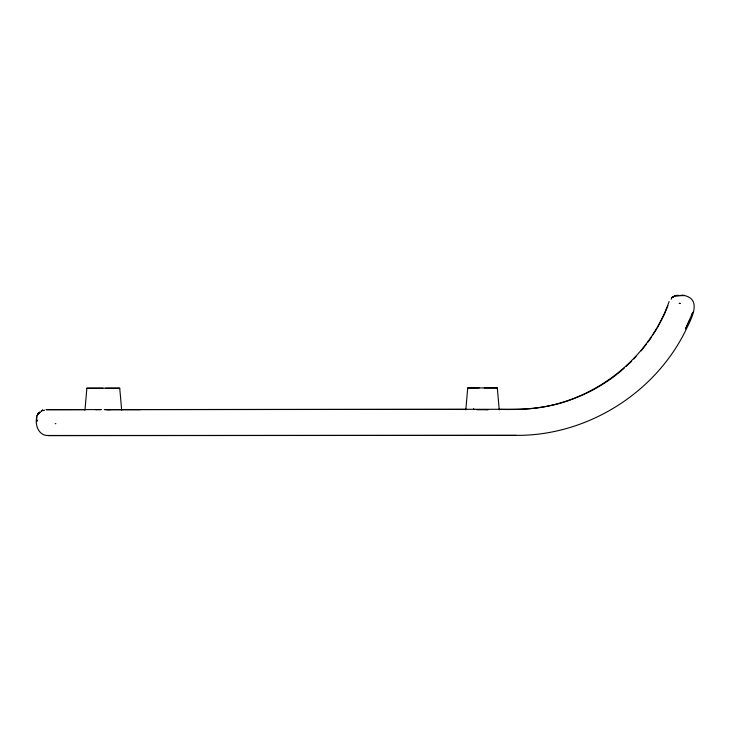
<?xml version="1.0" encoding="UTF-8"?>
<svg xmlns="http://www.w3.org/2000/svg" width="731" height="731" viewBox="0 0 731 731"><rect width="100%" height="100%" fill="white"/><g stroke="black" fill="none" stroke-linecap="round" stroke-linejoin="round"><path stroke-width="1.1" d="M671.241 298.961L671.268 299.235M36.87 420.654L36.815 421.394L36.934 419.731L36.879 420.453M36.669 417.246C34.987 424.83 38.213 434.707 47.012 435.548M465.821 409.881L467.712 387.933L479.225 387.896M84.97 410.164L86.87 388.225L102.422 388.188L119.72 388.207L121.684 410.146M36.678 417.867L36.614 418.543L36.852 416.478M37.656 414.139L40.104 412.174M37.893 413.682L37.372 414.705L38.441 412.978L39.995 412.165L39.565 412.787M692.431 313.224L691.535 315.436M689.616 320.169L685.504 328.913L692.805 312.292M669.112 301.583C646.871 364.943 582.616 409.981 515.474 409.278L104.35 409.588L140.398 409.662M664.561 313.827L667.915 305.713M657.553 327.497L664.141 314.842M649.896 339.531L651.659 336.753M652.838 334.908L656.968 328.429M672.081 297.755L672.237 297.618M39.282 412.595L39.008 413.006M641.206 350.853L646.551 343.89M647.885 342.145L649.219 340.408M671.314 298.029L671.835 297.48L671.497 297.855M41.192 411.27L41.969 410.731L41.411 411.023M633.795 358.948L636.025 356.527M624.292 368.058C612.925 378.402 599.831 386.745 586.043 393.47M625.91 366.569L631.575 361.379M38.286 413.152L39.584 412.33M41.274 411.105L41.969 410.731M473.971 409.598L473.651 408.638M674.019 296.311L675.17 295.827M571.889 399.446L585.065 393.982M674.256 295.918L682.599 295.351M110.335 409.707L106.242 409.588L466.186 409.387M95.697 409.689L101.243 409.588L46.007 409.634M43.12 410.329L42.672 410.475L43.604 410.603M570.838 399.775C547.903 408.263 523.25 410.054 498.99 409.36M675.545 295.717L684.49 295.507L682.142 295.287M675.828 295.598L676.33 295.498M44.225 410.1L44.481 410.383M677.253 295.297L675.407 295.534L684.49 295.507M476.959 409.735L487.212 409.698M46.556 435.484L516.159 435.365C587.057 435.923 655.762 392.995 686.354 329.041C691.115 318.944 702.418 299.326 684.033 295.434M48.41 435.63L516.159 435.365M119.72 388.207L105.602 388.243M499.246 409.844L497.299 387.914L467.712 387.933M484.233 387.896L497.299 387.914M102.815 388.243L86.87 388.225M46.492 409.707L84.695 409.68M677.655 295.351L678.231 295.361M485.366 409.524L487.997 409.762M55.218 423.596L55.885 423.724M679.291 303.374L680.077 303.411L679.291 303.374M36.961 415.866L37.162 415.363L36.961 415.866M38.323 413.755L37.747 414.852L38.35 413.7M39.419 412.448L38.597 413.664L39.419 412.448M42.188 410.347L42.736 410.155L42.188 410.347M673.425 296.759L672.602 297.407L673.425 296.759M672.949 296.685L672.109 297.334L672.949 296.685"/></g></svg>
